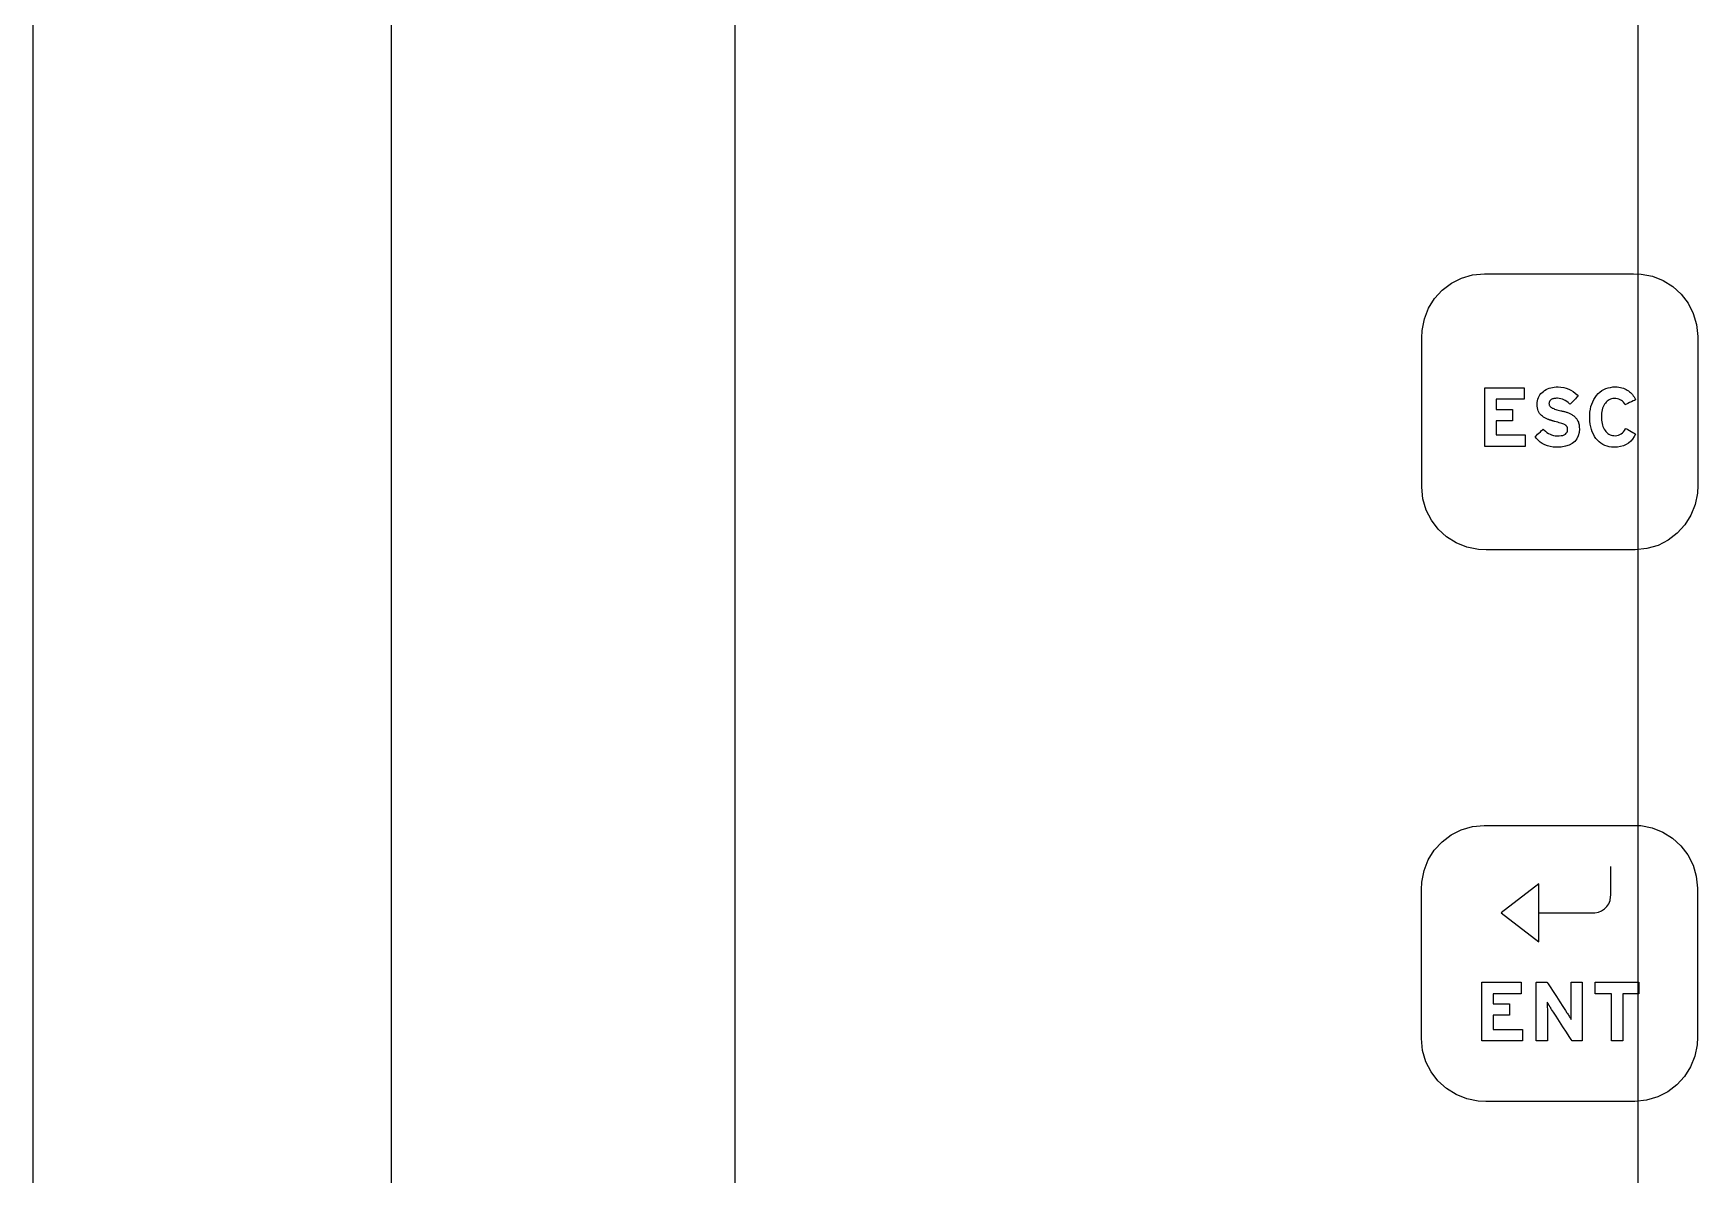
# Model space of a CAD drawing. Extents: x 1 to 47.7, y 0.2 to 35.
# Drawn here: x 18.378 to 21.696, y 11.558 to 13.832 of the extents above; entities that cross this region are included whole.
import ezdxf

# ---------------------------------------------------------------- set-up
doc = ezdxf.new("R2010")
doc.units = 0
doc.header["$MEASUREMENT"] = 0
for name, color, linetype in [('3_1__VERTICAL_RACK_MOUNT__', 7, 'CONTINUOUS'), ('3_2__VERTICAL_PANEL_MOUNT_', 7, 'CONTINUOUS'), ('4_1__4U__UP_TO_ONE_IO_BOAR', 7, 'CONTINUOUS'), ('4_2__4U__FRONT_PANEL_W_24_', 7, 'CONTINUOUS'), ('5_1___24__TARGET_LEDS___12', 7, 'CONTINUOUS')]:
    doc.layers.add(name, color=color, linetype=linetype)

msp = doc.modelspace()

# ---------------------------------------------------------------- linework, layer by layer
at = {"layer": '3_1__VERTICAL_RACK_MOUNT__'}
msp.add_lwpolyline([(19.0916, 13.9137), (19.0916, 13.7212), (19.0916, 13.5273), (19.0916, 13.332), (19.0916, 13.1356), (19.0916, 12.9381), (19.0916, 12.7396), (19.0916, 12.5403), (19.0916, 12.3401), (19.0916, 12.1392), (19.0916, 11.7358), (19.0916, 11.3308)], dxfattribs=at)
at = {"layer": '3_2__VERTICAL_PANEL_MOUNT_'}
msp.add_lwpolyline([(18.378, 11.3819), (18.378, 11.8379), (18.378, 12.0653), (18.378, 12.2921), (18.378, 12.5182), (18.378, 12.7436), (18.378, 12.9681), (18.378, 13.1916), (18.378, 13.4139), (18.378, 13.6351), (18.378, 13.8548)], dxfattribs=at)
at = {"layer": '4_1__4U__UP_TO_ONE_IO_BOAR'}
msp.add_lwpolyline([(21.5768, 13.943), (21.5768, 13.818), (21.5768, 13.6915), (21.5768, 13.5636), (21.5768, 13.4345), (21.5768, 13.3041), (21.5768, 13.1725), (21.5768, 13.0399), (21.5768, 12.9062), (21.5768, 12.7715), (21.5768, 12.6359), (21.5768, 12.3624), (21.5768, 12.0862), (21.5768, 11.8077), (21.5768, 11.5276)], dxfattribs=at)
at = {"layer": '4_2__4U__FRONT_PANEL_W_24_'}
for points in [[(19.7763, 13.9505), (19.7763, 13.8167), (19.7763, 13.681), (19.7763, 13.5434), (19.7763, 13.404), (19.7763, 13.2629), (19.7763, 13.1202), (19.7763, 12.9759), (19.7763, 12.8302), (19.7763, 12.6831), (19.7763, 12.5346), (19.7763, 12.3849), (19.7763, 12.234), (19.7763, 12.0821), (19.7763, 11.9291), (19.7763, 11.7752), (19.7763, 11.6205), (19.7763, 11.4649)], [(21.2715, 13.0092), (21.2715, 13.1258), (21.35, 13.1258), (21.35, 13.103), (21.2941, 13.103), (21.2941, 13.0828), (21.3266, 13.0828), (21.3266, 13.0602), (21.2941, 13.0602), (21.2941, 13.0319), (21.3524, 13.0319), (21.3524, 13.0092), (21.2715, 13.0092)], [(21.3795, 12.0797), (21.3845, 12.0797), (21.3979, 12.0797), (21.4165, 12.0797), (21.4376, 12.0797), (21.4581, 12.0797), (21.4753, 12.0797), (21.4862, 12.0797), (21.491, 12.0798), (21.498, 12.081), (21.5044, 12.0836), (21.5101, 12.0874), (21.5149, 12.0922), (21.5187, 12.0979), (21.5213, 12.1043), (21.5225, 12.1113), (21.5226, 12.1149), (21.5226, 12.1207), (21.5226, 12.1299), (21.5226, 12.1408), (21.5226, 12.152), (21.5226, 12.1619), (21.5226, 12.169), (21.5226, 12.1717)], [(21.3043, 12.0797), (21.3795, 12.0216), (21.3795, 12.0797), (21.3795, 12.1377), (21.3043, 12.0797)], [(21.2659, 11.8247), (21.2659, 11.9413), (21.3444, 11.9413), (21.3444, 11.9185), (21.2885, 11.9185), (21.2885, 11.8983), (21.321, 11.8983), (21.321, 11.8757), (21.2885, 11.8757), (21.2885, 11.8474), (21.3468, 11.8474), (21.3468, 11.8247), (21.2659, 11.8247)], [(21.5465, 11.9183), (21.5465, 11.8247), (21.524, 11.8247), (21.524, 11.9183), (21.4915, 11.9183), (21.4915, 11.9413), (21.579, 11.9413), (21.579, 11.9183), (21.5465, 11.9183)]]:
    msp.add_lwpolyline(points, dxfattribs=at)
for points in [[(21.5711, 12.8032), (21.5596, 12.8032), (21.529, 12.8032), (21.4853, 12.8032), (21.4343, 12.8032), (21.3818, 12.8032), (21.3336, 12.8032), (21.2958, 12.8032), (21.274, 12.8032), (21.2591, 12.8037), (21.2361, 12.8082), (21.2147, 12.8167), (21.1955, 12.8287), (21.1789, 12.844), (21.1651, 12.862), (21.1548, 12.8823), (21.1483, 12.9045), (21.1461, 12.9282), (21.1461, 12.9396), (21.1461, 12.9702), (21.1461, 13.0139), (21.1461, 13.065), (21.1461, 13.1175), (21.1461, 13.1656), (21.1461, 13.2035), (21.1461, 13.2252), (21.1466, 13.2402), (21.1511, 13.2632), (21.1595, 13.2845), (21.1716, 13.3037), (21.1869, 13.3204), (21.2049, 13.3341), (21.2252, 13.3444), (21.2474, 13.3509), (21.2711, 13.3532), (21.2825, 13.3532), (21.3131, 13.3532), (21.3568, 13.3532), (21.4078, 13.3532), (21.4603, 13.3532), (21.5085, 13.3532), (21.5463, 13.3532), (21.5681, 13.3532), (21.583, 13.3526), (21.606, 13.3482), (21.6274, 13.3397), (21.6466, 13.3276), (21.6632, 13.3124), (21.677, 13.2944), (21.6873, 13.2741), (21.6938, 13.2519), (21.6961, 13.2282), (21.6961, 13.2167), (21.6961, 13.1862), (21.6961, 13.1425), (21.6961, 13.0914), (21.6961, 13.0389), (21.6961, 12.9908), (21.6961, 12.9529), (21.6961, 12.9312), (21.6955, 12.9162), (21.691, 12.8932), (21.6826, 12.8719), (21.6705, 12.8527), (21.6552, 12.836), (21.6373, 12.8223), (21.6169, 12.8119), (21.5947, 12.8054)], [(21.4601, 13.0444), (21.4596, 13.0367), (21.458, 13.0299), (21.4552, 13.024), (21.4512, 13.0189), (21.4461, 13.0148), (21.4398, 13.0116), (21.4324, 13.0093), (21.4238, 13.0078), (21.4146, 13.0073), (21.4082, 13.0078), (21.4021, 13.0088), (21.3964, 13.0103), (21.3911, 13.0123), (21.3863, 13.0148), (21.3818, 13.0178), (21.3777, 13.0214), (21.374, 13.0254), (21.3718, 13.0286), (21.3727, 13.0294), (21.3745, 13.031), (21.3769, 13.0332), (21.3796, 13.0357), (21.3824, 13.0382), (21.3849, 13.0405), (21.3868, 13.0423), (21.3879, 13.0433), (21.3894, 13.042), (21.3923, 13.0393), (21.3953, 13.0369), (21.3984, 13.0348), (21.4016, 13.0332), (21.4049, 13.0319), (21.4084, 13.0309), (21.4119, 13.0303), (21.4156, 13.0301), (21.4197, 13.0301), (21.4236, 13.0305), (21.427, 13.0311), (21.4298, 13.0322), (21.4322, 13.0335), (21.4341, 13.0352), (21.4355, 13.0372), (21.4363, 13.0395), (21.4367, 13.0422), (21.4367, 13.0433), (21.4366, 13.044), (21.4366, 13.0446), (21.4365, 13.0452), (21.4364, 13.0458), (21.4363, 13.0464), (21.4362, 13.0469), (21.436, 13.0474), (21.4359, 13.0479), (21.4356, 13.0484), (21.4353, 13.0488), (21.4349, 13.0492), (21.4345, 13.0497), (21.4341, 13.0501), (21.4337, 13.0506), (21.4332, 13.051), (21.4327, 13.0514), (21.432, 13.0518), (21.4307, 13.0526), (21.4291, 13.0534), (21.4272, 13.0541), (21.4251, 13.0549), (21.4227, 13.0557), (21.42, 13.0564), (21.4171, 13.0572), (21.4139, 13.058), (21.4112, 13.0586), (21.4103, 13.0589), (21.4095, 13.0591), (21.4086, 13.0593), (21.4078, 13.0596), (21.407, 13.0598), (21.4062, 13.0601), (21.4054, 13.0604), (21.4046, 13.0606), (21.4038, 13.0609), (21.403, 13.0611), (21.4023, 13.0614), (21.4015, 13.0616), (21.4007, 13.0619), (21.3999, 13.0621), (21.3992, 13.0624), (21.3984, 13.0627), (21.3977, 13.063), (21.3965, 13.0635), (21.3951, 13.0641), (21.3937, 13.0647), (21.3923, 13.0654), (21.391, 13.0661), (21.3898, 13.0668), (21.3886, 13.0676), (21.3875, 13.0684), (21.3864, 13.0692), (21.3845, 13.0707), (21.3826, 13.0727), (21.3809, 13.0749), (21.3795, 13.0773), (21.3783, 13.08), (21.3774, 13.0829), (21.3767, 13.0861), (21.3763, 13.0895), (21.3761, 13.0931), (21.3763, 13.0967), (21.3767, 13.1001), (21.3775, 13.1034), (21.3786, 13.1064), (21.3799, 13.1092), (21.3816, 13.1119), (21.3835, 13.1144), (21.3858, 13.1167), (21.3883, 13.1188), (21.3909, 13.1207), (21.3937, 13.1223), (21.3967, 13.1237), (21.3998, 13.125), (21.403, 13.1259), (21.4064, 13.1267), (21.4099, 13.1272), (21.4136, 13.1276), (21.4179, 13.1276), (21.4235, 13.1272), (21.4289, 13.1264), (21.434, 13.125), (21.4389, 13.1233), (21.4434, 13.1211), (21.4477, 13.1184), (21.4518, 13.1153), (21.4555, 13.1117), (21.4575, 13.1092), (21.4565, 13.1082), (21.4547, 13.1064), (21.4523, 13.1039), (21.4495, 13.1012), (21.4468, 13.0985), (21.4444, 13.096), (21.4425, 13.0941), (21.4414, 13.0931), (21.44, 13.0944), (21.4375, 13.0968), (21.4349, 13.0989), (21.4321, 13.1006), (21.4293, 13.1021), (21.4263, 13.1033), (21.4232, 13.1041), (21.42, 13.1047), (21.4167, 13.105), (21.4143, 13.105), (21.4124, 13.1048), (21.4107, 13.1046), (21.4092, 13.1044), (21.4077, 13.104), (21.4064, 13.1036), (21.4053, 13.1031), (21.4042, 13.1026), (21.4033, 13.1019), (21.4025, 13.1012), (21.4018, 13.1005), (21.4012, 13.0997), (21.4007, 13.0989), (21.4003, 13.0981), (21.4, 13.0972), (21.3997, 13.0963), (21.3996, 13.0954), (21.3995, 13.0945), (21.3996, 13.0933), (21.3997, 13.0922), (21.4, 13.0912), (21.4005, 13.0903), (21.401, 13.0894), (21.4017, 13.0885), (21.4025, 13.0877), (21.4035, 13.087), (21.4046, 13.0863), (21.4058, 13.0856), (21.4073, 13.085), (21.409, 13.0843), (21.4108, 13.0836), (21.4129, 13.0829), (21.4152, 13.0822), (21.4178, 13.0816), (21.4205, 13.0809), (21.4229, 13.0803), (21.4245, 13.08), (21.426, 13.0796), (21.4276, 13.0792), (21.4291, 13.0788), (21.4307, 13.0784), (21.4322, 13.0779), (21.4338, 13.0775), (21.4353, 13.077), (21.4368, 13.0765), (21.4383, 13.0759), (21.4397, 13.0753), (21.4411, 13.0747), (21.4425, 13.074), (21.4439, 13.0733), (21.4452, 13.0725), (21.4465, 13.0716), (21.4477, 13.0708), (21.4489, 13.0699), (21.4501, 13.0689), (21.4512, 13.0678), (21.4523, 13.0667), (21.4533, 13.0656), (21.4543, 13.0644), (21.4551, 13.0632), (21.456, 13.0619), (21.4567, 13.0605), (21.4574, 13.0591), (21.4581, 13.0575), (21.4586, 13.0559), (21.4591, 13.0542), (21.4594, 13.0524), (21.4597, 13.0505), (21.4599, 13.0486), (21.46, 13.0465)], [(21.5512, 13.0919), (21.5498, 13.0946), (21.5482, 13.097), (21.5463, 13.099), (21.5441, 13.1008), (21.5417, 13.1022), (21.5391, 13.1032), (21.5362, 13.104), (21.533, 13.1044), (21.5298, 13.1045), (21.5271, 13.1043), (21.5244, 13.1038), (21.522, 13.103), (21.5197, 13.102), (21.5175, 13.1007), (21.5155, 13.0992), (21.5136, 13.0973), (21.5119, 13.0953), (21.5103, 13.093), (21.5088, 13.0905), (21.5076, 13.0878), (21.5065, 13.085), (21.5056, 13.082), (21.5049, 13.0789), (21.5044, 13.0755), (21.5041, 13.072), (21.504, 13.0683), (21.504, 13.0646), (21.5043, 13.0611), (21.5047, 13.0578), (21.5053, 13.0546), (21.5062, 13.0516), (21.5072, 13.0487), (21.5084, 13.046), (21.5098, 13.0434), (21.5114, 13.0409), (21.5131, 13.0387), (21.5149, 13.0367), (21.5168, 13.035), (21.519, 13.0335), (21.5212, 13.0324), (21.5236, 13.0315), (21.5262, 13.0308), (21.5289, 13.0305), (21.5318, 13.0304), (21.535, 13.0307), (21.5379, 13.0314), (21.5407, 13.0325), (21.5433, 13.034), (21.5458, 13.0359), (21.5481, 13.0381), (21.5502, 13.0408), (21.5522, 13.0439), (21.5532, 13.0451), (21.5546, 13.0442), (21.557, 13.0428), (21.5599, 13.041), (21.5632, 13.039), (21.5664, 13.037), (21.5691, 13.0354), (21.5711, 13.0342), (21.572, 13.0336), (21.5695, 13.0288), (21.5662, 13.0238), (21.5624, 13.0194), (21.5582, 13.0158), (21.5534, 13.0127), (21.5481, 13.0104), (21.5423, 13.0087), (21.536, 13.0077), (21.5294, 13.0073), (21.5245, 13.0076), (21.5197, 13.0084), (21.5153, 13.0095), (21.511, 13.0111), (21.507, 13.0131), (21.5032, 13.0155), (21.4996, 13.0183), (21.4963, 13.0215), (21.4932, 13.0251), (21.4904, 13.0291), (21.488, 13.0334), (21.4859, 13.0379), (21.4842, 13.0428), (21.4828, 13.048), (21.4817, 13.0535), (21.4811, 13.0593), (21.4807, 13.0654), (21.4808, 13.0716), (21.4813, 13.0775), (21.4821, 13.0831), (21.4832, 13.0884), (21.4848, 13.0935), (21.4867, 13.0982), (21.4889, 13.1027), (21.4915, 13.1068), (21.4945, 13.1107), (21.4978, 13.1143), (21.5012, 13.1174), (21.5049, 13.1202), (21.5089, 13.1225), (21.513, 13.1243), (21.5174, 13.1258), (21.522, 13.1268), (21.5268, 13.1275), (21.5316, 13.1276), (21.5352, 13.1275), (21.5386, 13.1271), (21.5418, 13.1266), (21.5449, 13.1259), (21.5478, 13.125), (21.5506, 13.124), (21.5532, 13.1228), (21.5557, 13.1213), (21.558, 13.1198), (21.5602, 13.118), (21.5622, 13.1162), (21.5642, 13.1143), (21.566, 13.1122), (21.5677, 13.11), (21.5692, 13.1077), (21.5707, 13.1052), (21.572, 13.1026), (21.5719, 13.1017), (21.5701, 13.1009), (21.5674, 13.0996), (21.564, 13.098), (21.5604, 13.0963), (21.557, 13.0946), (21.554, 13.0932), (21.552, 13.0923)], [(21.5705, 11.704), (21.559, 11.704), (21.5285, 11.704), (21.4847, 11.704), (21.4337, 11.704), (21.3812, 11.704), (21.3331, 11.704), (21.2952, 11.704), (21.2735, 11.704), (21.2585, 11.7046), (21.2355, 11.709), (21.2142, 11.7175), (21.195, 11.7295), (21.1783, 11.7448), (21.1646, 11.7628), (21.1542, 11.7831), (21.1477, 11.8053), (21.1455, 11.829), (21.1455, 11.8405), (21.1455, 11.871), (21.1455, 11.9147), (21.1455, 11.9658), (21.1455, 12.0183), (21.1455, 12.0664), (21.1455, 12.1043), (21.1455, 12.126), (21.146, 12.141), (21.1505, 12.164), (21.159, 12.1853), (21.171, 12.2045), (21.1863, 12.2212), (21.2043, 12.2349), (21.2246, 12.2452), (21.2468, 12.2517), (21.2705, 12.254), (21.2819, 12.254), (21.3125, 12.254), (21.3562, 12.254), (21.4072, 12.254), (21.4598, 12.254), (21.5079, 12.254), (21.5457, 12.254), (21.5675, 12.254), (21.5825, 12.2534), (21.6055, 12.249), (21.6268, 12.2405), (21.646, 12.2284), (21.6627, 12.2132), (21.6764, 12.1952), (21.6867, 12.1749), (21.6932, 12.1527), (21.6955, 12.129), (21.6955, 12.1175), (21.6955, 12.087), (21.6955, 12.0433), (21.6955, 11.9922), (21.6955, 11.9397), (21.6955, 11.8916), (21.6955, 11.8537), (21.6955, 11.832), (21.6949, 11.817), (21.6905, 11.794), (21.682, 11.7727), (21.6699, 11.7535), (21.6547, 11.7368), (21.6367, 11.7231), (21.6164, 11.7128), (21.5941, 11.7062)], [(21.4456, 11.8247), (21.4441, 11.827), (21.4401, 11.8331), (21.4343, 11.842), (21.4274, 11.8525), (21.4203, 11.8633), (21.4137, 11.8735), (21.4083, 11.8818), (21.4049, 11.887), (21.4039, 11.8885), (21.4035, 11.8893), (21.403, 11.8901), (21.4025, 11.8909), (21.402, 11.8917), (21.4015, 11.8926), (21.401, 11.8934), (21.4005, 11.8942), (21.4, 11.8951), (21.3995, 11.8959), (21.399, 11.8967), (21.3985, 11.8975), (21.398, 11.8982), (21.3976, 11.8989), (21.3972, 11.8996), (21.3969, 11.9002), (21.3965, 11.9008), (21.3962, 11.9014), (21.3962, 11.8994), (21.3962, 11.8967), (21.3962, 11.894), (21.3962, 11.8912), (21.3963, 11.8883), (21.3963, 11.8853), (21.3964, 11.8822), (21.3964, 11.879), (21.3965, 11.876), (21.3965, 11.8739), (21.3965, 11.8687), (21.3965, 11.8615), (21.3965, 11.853), (21.3965, 11.8442), (21.3965, 11.8361), (21.3965, 11.8296), (21.3965, 11.8255), (21.3964, 11.8247), (21.3951, 11.8247), (21.3926, 11.8247), (21.3892, 11.8247), (21.3855, 11.8247), (21.3817, 11.8247), (21.3783, 11.8247), (21.3757, 11.8247), (21.3743, 11.8247), (21.3742, 11.8262), (21.3742, 11.835), (21.3742, 11.8495), (21.3742, 11.8678), (21.3742, 11.8876), (21.3742, 11.907), (21.3742, 11.9238), (21.3742, 11.9359), (21.3742, 11.9412), (21.3748, 11.9413), (21.3768, 11.9413), (21.3797, 11.9413), (21.3832, 11.9413), (21.3869, 11.9413), (21.3904, 11.9413), (21.3934, 11.9413), (21.3953, 11.9413), (21.3959, 11.9412), (21.3978, 11.9384), (21.4019, 11.932), (21.4077, 11.9232), (21.4143, 11.9129), (21.4212, 11.9024), (21.4274, 11.8928), (21.4324, 11.8851), (21.4354, 11.8805), (21.4364, 11.8789), (21.4375, 11.8773), (21.4386, 11.8757), (21.4395, 11.8741), (21.4405, 11.8725), (21.4413, 11.8711), (21.4422, 11.8696), (21.4429, 11.8682), (21.4436, 11.8669), (21.4438, 11.8682), (21.4438, 11.8708), (21.4438, 11.8736), (21.4437, 11.8764), (21.4437, 11.8793), (21.4437, 11.8823), (21.4436, 11.8853), (21.4436, 11.8885), (21.4436, 11.8917), (21.4435, 11.8935), (21.4435, 11.8981), (21.4435, 11.9049), (21.4435, 11.9129), (21.4435, 11.9214), (21.4435, 11.9293), (21.4435, 11.9359), (21.4435, 11.9401), (21.4436, 11.9413), (21.4447, 11.9413), (21.4471, 11.9413), (21.4503, 11.9413), (21.454, 11.9413), (21.4578, 11.9413), (21.4613, 11.9413), (21.464, 11.9413), (21.4656, 11.9413), (21.4658, 11.9403), (21.4658, 11.9325), (21.4658, 11.9186), (21.4658, 11.9007), (21.4658, 11.881), (21.4658, 11.8614), (21.4658, 11.8442), (21.4658, 11.8313), (21.4658, 11.825), (21.4654, 11.8247), (21.4637, 11.8247), (21.4611, 11.8247), (21.4579, 11.8247), (21.4544, 11.8247), (21.4511, 11.8247), (21.4483, 11.8247), (21.4463, 11.8247)]]:
    msp.add_lwpolyline(points, close=True, dxfattribs=at)
at = {"layer": '5_1___24__TARGET_LEDS___12'}
for points in [[(19.7763, 13.9505), (19.7763, 13.8167), (19.7763, 13.681), (19.7763, 13.5434), (19.7763, 13.404), (19.7763, 13.2629), (19.7763, 13.1202), (19.7763, 12.9759), (19.7763, 12.8302), (19.7763, 12.6831), (19.7763, 12.5346), (19.7763, 12.3849), (19.7763, 12.234), (19.7763, 12.0821), (19.7763, 11.9291), (19.7763, 11.7752), (19.7763, 11.6205), (19.7763, 11.4649)], [(21.2715, 13.0092), (21.2715, 13.1258), (21.35, 13.1258), (21.35, 13.103), (21.2941, 13.103), (21.2941, 13.0828), (21.3266, 13.0828), (21.3266, 13.0602), (21.2941, 13.0602), (21.2941, 13.0319), (21.3524, 13.0319), (21.3524, 13.0092), (21.2715, 13.0092)], [(21.3795, 12.0797), (21.3845, 12.0797), (21.3979, 12.0797), (21.4165, 12.0797), (21.4376, 12.0797), (21.4581, 12.0797), (21.4753, 12.0797), (21.4862, 12.0797), (21.491, 12.0798), (21.498, 12.081), (21.5044, 12.0836), (21.5101, 12.0874), (21.5149, 12.0922), (21.5187, 12.0979), (21.5213, 12.1043), (21.5225, 12.1113), (21.5226, 12.1149), (21.5226, 12.1207), (21.5226, 12.1299), (21.5226, 12.1408), (21.5226, 12.152), (21.5226, 12.1619), (21.5226, 12.169), (21.5226, 12.1717)], [(21.3043, 12.0797), (21.3795, 12.0216), (21.3795, 12.0797), (21.3795, 12.1377), (21.3043, 12.0797)], [(21.2659, 11.8247), (21.2659, 11.9413), (21.3444, 11.9413), (21.3444, 11.9185), (21.2885, 11.9185), (21.2885, 11.8983), (21.321, 11.8983), (21.321, 11.8757), (21.2885, 11.8757), (21.2885, 11.8474), (21.3468, 11.8474), (21.3468, 11.8247), (21.2659, 11.8247)], [(21.5465, 11.9183), (21.5465, 11.8247), (21.524, 11.8247), (21.524, 11.9183), (21.4915, 11.9183), (21.4915, 11.9413), (21.579, 11.9413), (21.579, 11.9183), (21.5465, 11.9183)]]:
    msp.add_lwpolyline(points, dxfattribs=at)
for points in [[(21.5711, 12.8032), (21.5596, 12.8032), (21.529, 12.8032), (21.4853, 12.8032), (21.4343, 12.8032), (21.3818, 12.8032), (21.3336, 12.8032), (21.2958, 12.8032), (21.274, 12.8032), (21.2591, 12.8037), (21.2361, 12.8082), (21.2147, 12.8167), (21.1955, 12.8287), (21.1789, 12.844), (21.1651, 12.862), (21.1548, 12.8823), (21.1483, 12.9045), (21.1461, 12.9282), (21.1461, 12.9396), (21.1461, 12.9702), (21.1461, 13.0139), (21.1461, 13.065), (21.1461, 13.1175), (21.1461, 13.1656), (21.1461, 13.2035), (21.1461, 13.2252), (21.1466, 13.2402), (21.1511, 13.2632), (21.1595, 13.2845), (21.1716, 13.3037), (21.1869, 13.3204), (21.2049, 13.3341), (21.2252, 13.3444), (21.2474, 13.3509), (21.2711, 13.3532), (21.2825, 13.3532), (21.3131, 13.3532), (21.3568, 13.3532), (21.4078, 13.3532), (21.4603, 13.3532), (21.5085, 13.3532), (21.5463, 13.3532), (21.5681, 13.3532), (21.583, 13.3526), (21.606, 13.3482), (21.6274, 13.3397), (21.6466, 13.3276), (21.6632, 13.3124), (21.677, 13.2944), (21.6873, 13.2741), (21.6938, 13.2519), (21.6961, 13.2282), (21.6961, 13.2167), (21.6961, 13.1862), (21.6961, 13.1425), (21.6961, 13.0914), (21.6961, 13.0389), (21.6961, 12.9908), (21.6961, 12.9529), (21.6961, 12.9312), (21.6955, 12.9162), (21.691, 12.8932), (21.6826, 12.8719), (21.6705, 12.8527), (21.6552, 12.836), (21.6373, 12.8223), (21.6169, 12.8119), (21.5947, 12.8054)], [(21.4601, 13.0444), (21.4596, 13.0367), (21.458, 13.0299), (21.4552, 13.024), (21.4512, 13.0189), (21.4461, 13.0148), (21.4398, 13.0116), (21.4324, 13.0093), (21.4238, 13.0078), (21.4146, 13.0073), (21.4082, 13.0078), (21.4021, 13.0088), (21.3964, 13.0103), (21.3911, 13.0123), (21.3863, 13.0148), (21.3818, 13.0178), (21.3777, 13.0214), (21.374, 13.0254), (21.3718, 13.0286), (21.3727, 13.0294), (21.3745, 13.031), (21.3769, 13.0332), (21.3796, 13.0357), (21.3824, 13.0382), (21.3849, 13.0405), (21.3868, 13.0423), (21.3879, 13.0433), (21.3894, 13.042), (21.3923, 13.0393), (21.3953, 13.0369), (21.3984, 13.0348), (21.4016, 13.0332), (21.4049, 13.0319), (21.4084, 13.0309), (21.4119, 13.0303), (21.4156, 13.0301), (21.4197, 13.0301), (21.4236, 13.0305), (21.427, 13.0311), (21.4298, 13.0322), (21.4322, 13.0335), (21.4341, 13.0352), (21.4355, 13.0372), (21.4363, 13.0395), (21.4367, 13.0422), (21.4367, 13.0433), (21.4366, 13.044), (21.4366, 13.0446), (21.4365, 13.0452), (21.4364, 13.0458), (21.4363, 13.0464), (21.4362, 13.0469), (21.436, 13.0474), (21.4359, 13.0479), (21.4356, 13.0484), (21.4353, 13.0488), (21.4349, 13.0492), (21.4345, 13.0497), (21.4341, 13.0501), (21.4337, 13.0506), (21.4332, 13.051), (21.4327, 13.0514), (21.432, 13.0518), (21.4307, 13.0526), (21.4291, 13.0534), (21.4272, 13.0541), (21.4251, 13.0549), (21.4227, 13.0557), (21.42, 13.0564), (21.4171, 13.0572), (21.4139, 13.058), (21.4112, 13.0586), (21.4103, 13.0589), (21.4095, 13.0591), (21.4086, 13.0593), (21.4078, 13.0596), (21.407, 13.0598), (21.4062, 13.0601), (21.4054, 13.0604), (21.4046, 13.0606), (21.4038, 13.0609), (21.403, 13.0611), (21.4023, 13.0614), (21.4015, 13.0616), (21.4007, 13.0619), (21.3999, 13.0621), (21.3992, 13.0624), (21.3984, 13.0627), (21.3977, 13.063), (21.3965, 13.0635), (21.3951, 13.0641), (21.3937, 13.0647), (21.3923, 13.0654), (21.391, 13.0661), (21.3898, 13.0668), (21.3886, 13.0676), (21.3875, 13.0684), (21.3864, 13.0692), (21.3845, 13.0707), (21.3826, 13.0727), (21.3809, 13.0749), (21.3795, 13.0773), (21.3783, 13.08), (21.3774, 13.0829), (21.3767, 13.0861), (21.3763, 13.0895), (21.3761, 13.0931), (21.3763, 13.0967), (21.3767, 13.1001), (21.3775, 13.1034), (21.3786, 13.1064), (21.3799, 13.1092), (21.3816, 13.1119), (21.3835, 13.1144), (21.3858, 13.1167), (21.3883, 13.1188), (21.3909, 13.1207), (21.3937, 13.1223), (21.3967, 13.1237), (21.3998, 13.125), (21.403, 13.1259), (21.4064, 13.1267), (21.4099, 13.1272), (21.4136, 13.1276), (21.4179, 13.1276), (21.4235, 13.1272), (21.4289, 13.1264), (21.434, 13.125), (21.4389, 13.1233), (21.4434, 13.1211), (21.4477, 13.1184), (21.4518, 13.1153), (21.4555, 13.1117), (21.4575, 13.1092), (21.4565, 13.1082), (21.4547, 13.1064), (21.4523, 13.1039), (21.4495, 13.1012), (21.4468, 13.0985), (21.4444, 13.096), (21.4425, 13.0941), (21.4414, 13.0931), (21.44, 13.0944), (21.4375, 13.0968), (21.4349, 13.0989), (21.4321, 13.1006), (21.4293, 13.1021), (21.4263, 13.1033), (21.4232, 13.1041), (21.42, 13.1047), (21.4167, 13.105), (21.4143, 13.105), (21.4124, 13.1048), (21.4107, 13.1046), (21.4092, 13.1044), (21.4077, 13.104), (21.4064, 13.1036), (21.4053, 13.1031), (21.4042, 13.1026), (21.4033, 13.1019), (21.4025, 13.1012), (21.4018, 13.1005), (21.4012, 13.0997), (21.4007, 13.0989), (21.4003, 13.0981), (21.4, 13.0972), (21.3997, 13.0963), (21.3996, 13.0954), (21.3995, 13.0945), (21.3996, 13.0933), (21.3997, 13.0922), (21.4, 13.0912), (21.4005, 13.0903), (21.401, 13.0894), (21.4017, 13.0885), (21.4025, 13.0877), (21.4035, 13.087), (21.4046, 13.0863), (21.4058, 13.0856), (21.4073, 13.085), (21.409, 13.0843), (21.4108, 13.0836), (21.4129, 13.0829), (21.4152, 13.0822), (21.4178, 13.0816), (21.4205, 13.0809), (21.4229, 13.0803), (21.4245, 13.08), (21.426, 13.0796), (21.4276, 13.0792), (21.4291, 13.0788), (21.4307, 13.0784), (21.4322, 13.0779), (21.4338, 13.0775), (21.4353, 13.077), (21.4368, 13.0765), (21.4383, 13.0759), (21.4397, 13.0753), (21.4411, 13.0747), (21.4425, 13.074), (21.4439, 13.0733), (21.4452, 13.0725), (21.4465, 13.0716), (21.4477, 13.0708), (21.4489, 13.0699), (21.4501, 13.0689), (21.4512, 13.0678), (21.4523, 13.0667), (21.4533, 13.0656), (21.4543, 13.0644), (21.4551, 13.0632), (21.456, 13.0619), (21.4567, 13.0605), (21.4574, 13.0591), (21.4581, 13.0575), (21.4586, 13.0559), (21.4591, 13.0542), (21.4594, 13.0524), (21.4597, 13.0505), (21.4599, 13.0486), (21.46, 13.0465)], [(21.5512, 13.0919), (21.5498, 13.0946), (21.5482, 13.097), (21.5463, 13.099), (21.5441, 13.1008), (21.5417, 13.1022), (21.5391, 13.1032), (21.5362, 13.104), (21.533, 13.1044), (21.5298, 13.1045), (21.5271, 13.1043), (21.5244, 13.1038), (21.522, 13.103), (21.5197, 13.102), (21.5175, 13.1007), (21.5155, 13.0992), (21.5136, 13.0973), (21.5119, 13.0953), (21.5103, 13.093), (21.5088, 13.0905), (21.5076, 13.0878), (21.5065, 13.085), (21.5056, 13.082), (21.5049, 13.0789), (21.5044, 13.0755), (21.5041, 13.072), (21.504, 13.0683), (21.504, 13.0646), (21.5043, 13.0611), (21.5047, 13.0578), (21.5053, 13.0546), (21.5062, 13.0516), (21.5072, 13.0487), (21.5084, 13.046), (21.5098, 13.0434), (21.5114, 13.0409), (21.5131, 13.0387), (21.5149, 13.0367), (21.5168, 13.035), (21.519, 13.0335), (21.5212, 13.0324), (21.5236, 13.0315), (21.5262, 13.0308), (21.5289, 13.0305), (21.5318, 13.0304), (21.535, 13.0307), (21.5379, 13.0314), (21.5407, 13.0325), (21.5433, 13.034), (21.5458, 13.0359), (21.5481, 13.0381), (21.5502, 13.0408), (21.5522, 13.0439), (21.5532, 13.0451), (21.5546, 13.0442), (21.557, 13.0428), (21.5599, 13.041), (21.5632, 13.039), (21.5664, 13.037), (21.5691, 13.0354), (21.5711, 13.0342), (21.572, 13.0336), (21.5695, 13.0288), (21.5662, 13.0238), (21.5624, 13.0194), (21.5582, 13.0158), (21.5534, 13.0127), (21.5481, 13.0104), (21.5423, 13.0087), (21.536, 13.0077), (21.5294, 13.0073), (21.5245, 13.0076), (21.5197, 13.0084), (21.5153, 13.0095), (21.511, 13.0111), (21.507, 13.0131), (21.5032, 13.0155), (21.4996, 13.0183), (21.4963, 13.0215), (21.4932, 13.0251), (21.4904, 13.0291), (21.488, 13.0334), (21.4859, 13.0379), (21.4842, 13.0428), (21.4828, 13.048), (21.4817, 13.0535), (21.4811, 13.0593), (21.4807, 13.0654), (21.4808, 13.0716), (21.4813, 13.0775), (21.4821, 13.0831), (21.4832, 13.0884), (21.4848, 13.0935), (21.4867, 13.0982), (21.4889, 13.1027), (21.4915, 13.1068), (21.4945, 13.1107), (21.4978, 13.1143), (21.5012, 13.1174), (21.5049, 13.1202), (21.5089, 13.1225), (21.513, 13.1243), (21.5174, 13.1258), (21.522, 13.1268), (21.5268, 13.1275), (21.5316, 13.1276), (21.5352, 13.1275), (21.5386, 13.1271), (21.5418, 13.1266), (21.5449, 13.1259), (21.5478, 13.125), (21.5506, 13.124), (21.5532, 13.1228), (21.5557, 13.1213), (21.558, 13.1198), (21.5602, 13.118), (21.5622, 13.1162), (21.5642, 13.1143), (21.566, 13.1122), (21.5677, 13.11), (21.5692, 13.1077), (21.5707, 13.1052), (21.572, 13.1026), (21.5719, 13.1017), (21.5701, 13.1009), (21.5674, 13.0996), (21.564, 13.098), (21.5604, 13.0963), (21.557, 13.0946), (21.554, 13.0932), (21.552, 13.0923)], [(21.5705, 11.704), (21.559, 11.704), (21.5285, 11.704), (21.4847, 11.704), (21.4337, 11.704), (21.3812, 11.704), (21.3331, 11.704), (21.2952, 11.704), (21.2735, 11.704), (21.2585, 11.7046), (21.2355, 11.709), (21.2142, 11.7175), (21.195, 11.7295), (21.1783, 11.7448), (21.1646, 11.7628), (21.1542, 11.7831), (21.1477, 11.8053), (21.1455, 11.829), (21.1455, 11.8405), (21.1455, 11.871), (21.1455, 11.9147), (21.1455, 11.9658), (21.1455, 12.0183), (21.1455, 12.0664), (21.1455, 12.1043), (21.1455, 12.126), (21.146, 12.141), (21.1505, 12.164), (21.159, 12.1853), (21.171, 12.2045), (21.1863, 12.2212), (21.2043, 12.2349), (21.2246, 12.2452), (21.2468, 12.2517), (21.2705, 12.254), (21.2819, 12.254), (21.3125, 12.254), (21.3562, 12.254), (21.4072, 12.254), (21.4598, 12.254), (21.5079, 12.254), (21.5457, 12.254), (21.5675, 12.254), (21.5825, 12.2534), (21.6055, 12.249), (21.6268, 12.2405), (21.646, 12.2284), (21.6627, 12.2132), (21.6764, 12.1952), (21.6867, 12.1749), (21.6932, 12.1527), (21.6955, 12.129), (21.6955, 12.1175), (21.6955, 12.087), (21.6955, 12.0433), (21.6955, 11.9922), (21.6955, 11.9397), (21.6955, 11.8916), (21.6955, 11.8537), (21.6955, 11.832), (21.6949, 11.817), (21.6905, 11.794), (21.682, 11.7727), (21.6699, 11.7535), (21.6547, 11.7368), (21.6367, 11.7231), (21.6164, 11.7128), (21.5941, 11.7062)], [(21.4456, 11.8247), (21.4441, 11.827), (21.4401, 11.8331), (21.4343, 11.842), (21.4274, 11.8525), (21.4203, 11.8633), (21.4137, 11.8735), (21.4083, 11.8818), (21.4049, 11.887), (21.4039, 11.8885), (21.4035, 11.8893), (21.403, 11.8901), (21.4025, 11.8909), (21.402, 11.8917), (21.4015, 11.8926), (21.401, 11.8934), (21.4005, 11.8942), (21.4, 11.8951), (21.3995, 11.8959), (21.399, 11.8967), (21.3985, 11.8975), (21.398, 11.8982), (21.3976, 11.8989), (21.3972, 11.8996), (21.3969, 11.9002), (21.3965, 11.9008), (21.3962, 11.9014), (21.3962, 11.8994), (21.3962, 11.8967), (21.3962, 11.894), (21.3962, 11.8912), (21.3963, 11.8883), (21.3963, 11.8853), (21.3964, 11.8822), (21.3964, 11.879), (21.3965, 11.876), (21.3965, 11.8739), (21.3965, 11.8687), (21.3965, 11.8615), (21.3965, 11.853), (21.3965, 11.8442), (21.3965, 11.8361), (21.3965, 11.8296), (21.3965, 11.8255), (21.3964, 11.8247), (21.3951, 11.8247), (21.3926, 11.8247), (21.3892, 11.8247), (21.3855, 11.8247), (21.3817, 11.8247), (21.3783, 11.8247), (21.3757, 11.8247), (21.3743, 11.8247), (21.3742, 11.8262), (21.3742, 11.835), (21.3742, 11.8495), (21.3742, 11.8678), (21.3742, 11.8876), (21.3742, 11.907), (21.3742, 11.9238), (21.3742, 11.9359), (21.3742, 11.9412), (21.3748, 11.9413), (21.3768, 11.9413), (21.3797, 11.9413), (21.3832, 11.9413), (21.3869, 11.9413), (21.3904, 11.9413), (21.3934, 11.9413), (21.3953, 11.9413), (21.3959, 11.9412), (21.3978, 11.9384), (21.4019, 11.932), (21.4077, 11.9232), (21.4143, 11.9129), (21.4212, 11.9024), (21.4274, 11.8928), (21.4324, 11.8851), (21.4354, 11.8805), (21.4364, 11.8789), (21.4375, 11.8773), (21.4386, 11.8757), (21.4395, 11.8741), (21.4405, 11.8725), (21.4413, 11.8711), (21.4422, 11.8696), (21.4429, 11.8682), (21.4436, 11.8669), (21.4438, 11.8682), (21.4438, 11.8708), (21.4438, 11.8736), (21.4437, 11.8764), (21.4437, 11.8793), (21.4437, 11.8823), (21.4436, 11.8853), (21.4436, 11.8885), (21.4436, 11.8917), (21.4435, 11.8935), (21.4435, 11.8981), (21.4435, 11.9049), (21.4435, 11.9129), (21.4435, 11.9214), (21.4435, 11.9293), (21.4435, 11.9359), (21.4435, 11.9401), (21.4436, 11.9413), (21.4447, 11.9413), (21.4471, 11.9413), (21.4503, 11.9413), (21.454, 11.9413), (21.4578, 11.9413), (21.4613, 11.9413), (21.464, 11.9413), (21.4656, 11.9413), (21.4658, 11.9403), (21.4658, 11.9325), (21.4658, 11.9186), (21.4658, 11.9007), (21.4658, 11.881), (21.4658, 11.8614), (21.4658, 11.8442), (21.4658, 11.8313), (21.4658, 11.825), (21.4654, 11.8247), (21.4637, 11.8247), (21.4611, 11.8247), (21.4579, 11.8247), (21.4544, 11.8247), (21.4511, 11.8247), (21.4483, 11.8247), (21.4463, 11.8247)]]:
    msp.add_lwpolyline(points, close=True, dxfattribs=at)

doc.saveas('drawing.dxf')
